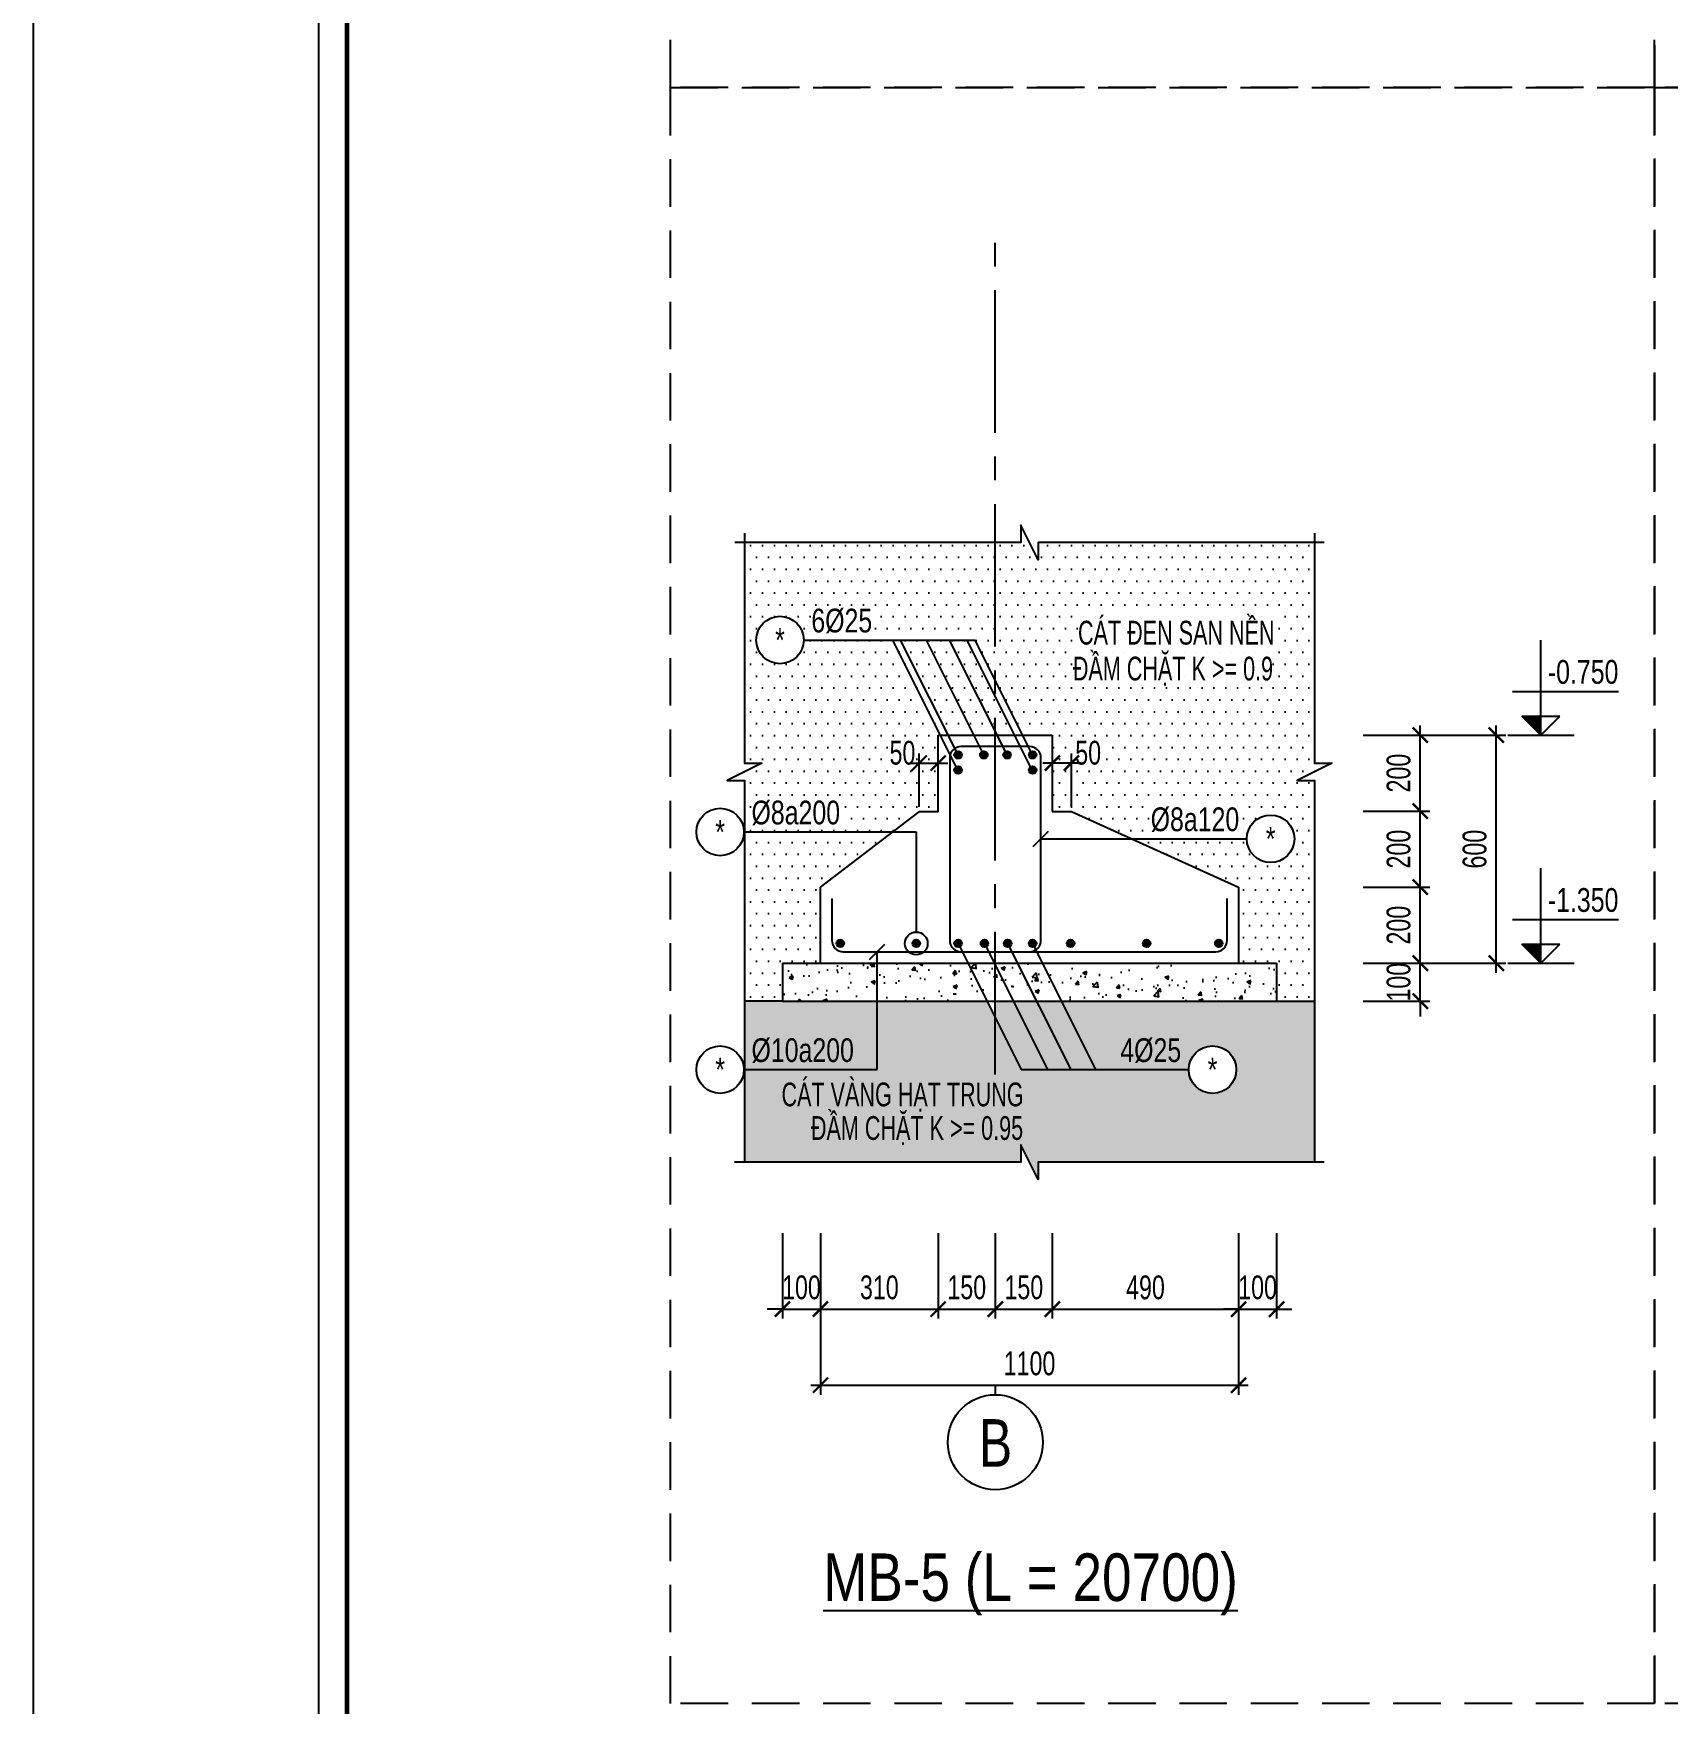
# Model space of a CAD drawing. Header units: millimetres. Extents: x 0 to 2110312, y -101172 to 3.
# Drawn here: x 1983579 to 1987878, y -35726 to -31333 of the extents above; entities that cross this region are included whole.
import ezdxf
from ezdxf.enums import TextEntityAlignment as Align

# ---------------------------------------------------------------- set-up
doc = ezdxf.new("R2010")
doc.units = ezdxf.units.MM
doc.header["$LTSCALE"] = 1000
doc.header["$MEASUREMENT"] = 0
doc.header["$PDMODE"] = 3
doc.linetypes.add('CENTER2', pattern=[1.125, 0.75, -0.125, 0.125, -0.125])
doc.linetypes.add('HIDDEN', pattern=[0.375, 0.25, -0.125])
doc.layers.get('0').update_dxf_attribs({"linetype": 'CONTINUOUS'})
doc.layers.get('Defpoints').update_dxf_attribs({"linetype": 'CONTINUOUS'})
for name, color, linetype in [('CDC-KHUNGTEN', 7, 'CONTINUOUS'), ('CDC.01.AXIS', 160, 'CENTER2'), ('CDC.02.DIM', 1, 'CONTINUOUS'), ('CDC.03.BORDER', 3, 'CONTINUOUS'), ('CDC.04.HIDDEN', 8, 'HIDDEN'), ('CDC.05.STEEL', 4, 'CONTINUOUS'), ('CDC.06.TEXT', 2, 'CONTINUOUS'), ('CDC.10.HATCH', 163, 'CONTINUOUS'), ('CDC.11.NOTE', 1, 'CONTINUOUS'), ('CDC.14.STEELNUM', 9, 'CONTINUOUS'), ('KCS_CHI', 1, 'CONTINUOUS'), ('KCS_STEEL', 4, 'CONTINUOUS')]:
    doc.layers.add(name, color=color, linetype=linetype)
doc.layers.add('Hatch1', color=250, linetype='CONTINUOUS', lineweight=5)
doc.styles.add('KCS_BIGTEXT', font='arial.ttf', dxfattribs={"width": 0.75, "height": 125})
doc.styles.add('KCS_SMTEXT', font='arial.ttf', dxfattribs={"width": 0.7})
doc.dimstyles.new('KCS_DIM25', dxfattribs={"dimtxt": 62.5, "dimasz": 40, "dimexe": 25, "dimexo": 0, "dimgap": 25, "dimtad": 1, "dimdec": 0, "dimzin": 13, "dimdsep": 46, "dimtxsty": 'KCS_SMTEXT', "dimblk": 'ARCHTICK', "dimcen": 0, "dimdle": 25, "dimclrd": 1, "dimclre": 1, "dimclrt": 2, "dimadec": 0, "dimazin": 0, "dimtfac": 1, "dimtdec": 0, "dimtix": 1, "dimtmove": 2, "dimatfit": 3, "dimfxl": 1, "dimtolj": 1, "dimtzin": 13, "dimarcsym": 0})
pattern_1 = [(0, (-1596.618, -1617), (15.625, 31.25), [0, -31.25])]

# ---------------------------------------------------------------- blocks, each defined once
blk = doc.blocks.new('_ARCHTICK')
at = {"color": 0, "linetype": 'ByBlock', "const_width": 0.15}
blk.add_lwpolyline([(-0.5, -0.5), (0.5, 0.5)], dxfattribs=at)
blk = doc.blocks.new('*D287')
at = {"layer": 'CDC.02.DIM', "color": 1, "lineweight": -2, "transparency": 16777216}
for p, q in [((1985549.6, -34488.5), (1985549.6, -34713.5)), ((1985649.6, -34488.5), (1985649.6, -34713.5)), ((1985549.6, -34688.5), (1985509.6, -34688.5)), ((1985549.6, -34688.5), (1985649.6, -34688.5)), ((1985649.6, -34688.5), (1985689.6, -34688.5))]:
    blk.add_line(p, q, dxfattribs=at)
at = {"layer": 'Defpoints', "color": 0, "transparency": 16777216}
for p in [(1985549.6, -34488.5), (1985649.6, -34488.5), (1985649.6, -34688.5)]:
    blk.add_point(p, dxfattribs=at)
at = {"layer": 'CDC.02.DIM', "color": 1, "lineweight": -2, "transparency": 16777216, "xscale": 40, "yscale": 40, "zscale": 40}
blk.add_blockref('_ARCHTICK', (1985549.6, -34688.5), dxfattribs=at)
at = {"layer": 'CDC.02.DIM', "color": 1, "lineweight": -2, "transparency": 16777216, "xscale": 40, "yscale": 40, "zscale": 40, "rotation": 180}
blk.add_blockref('_ARCHTICK', (1985649.6, -34688.5), dxfattribs=at)
at = {"layer": 'CDC.02.DIM', "color": 2, "transparency": 16777216, "insert": (1985599.6, -34631.6), "char_height": 62.5, "attachment_point": 5, "style": 'KCS_SMTEXT'}
blk.add_mtext('\\A1;100', dxfattribs=at)
blk = doc.blocks.new('*D288')
at = {"layer": 'CDC.02.DIM', "color": 1, "lineweight": -2, "transparency": 16777216}
for p, q in [((1985649.6, -34488.5), (1985649.6, -34713.5)), ((1985959.4, -34488.5), (1985959.4, -34713.5)), ((1985624.6, -34688.5), (1985984.4, -34688.5))]:
    blk.add_line(p, q, dxfattribs=at)
at = {"layer": 'Defpoints', "color": 0, "transparency": 16777216}
for p in [(1985649.6, -34488.5), (1985959.4, -34488.5), (1985959.4, -34688.5)]:
    blk.add_point(p, dxfattribs=at)
at = {"layer": 'CDC.02.DIM', "color": 1, "lineweight": -2, "transparency": 16777216, "xscale": 40, "yscale": 40, "zscale": 40, "rotation": 180}
blk.add_blockref('_ARCHTICK', (1985649.6, -34688.5), dxfattribs=at)
at = {"layer": 'CDC.02.DIM', "color": 1, "lineweight": -2, "transparency": 16777216, "xscale": 40, "yscale": 40, "zscale": 40}
blk.add_blockref('_ARCHTICK', (1985959.4, -34688.5), dxfattribs=at)
at = {"layer": 'CDC.02.DIM', "color": 2, "transparency": 16777216, "insert": (1985804.5, -34631.6), "char_height": 62.5, "attachment_point": 5, "style": 'KCS_SMTEXT'}
blk.add_mtext('\\A1;310', dxfattribs=at)
blk = doc.blocks.new('*D289')
at = {"layer": 'CDC.02.DIM', "color": 1, "lineweight": -2, "transparency": 16777216}
for p, q in [((1986109.6, -34488.5), (1986109.6, -34713.5)), ((1986259.6, -34488.5), (1986259.6, -34713.5)), ((1986084.6, -34688.5), (1986284.6, -34688.5))]:
    blk.add_line(p, q, dxfattribs=at)
at = {"layer": 'Defpoints', "color": 0, "transparency": 16777216}
for p in [(1986109.6, -34488.5), (1986259.6, -34488.5), (1986259.6, -34688.5)]:
    blk.add_point(p, dxfattribs=at)
at = {"layer": 'CDC.02.DIM', "color": 1, "lineweight": -2, "transparency": 16777216, "xscale": 40, "yscale": 40, "zscale": 40, "rotation": 180}
blk.add_blockref('_ARCHTICK', (1986109.6, -34688.5), dxfattribs=at)
at = {"layer": 'CDC.02.DIM', "color": 1, "lineweight": -2, "transparency": 16777216, "xscale": 40, "yscale": 40, "zscale": 40}
blk.add_blockref('_ARCHTICK', (1986259.6, -34688.5), dxfattribs=at)
at = {"layer": 'CDC.02.DIM', "color": 2, "transparency": 16777216, "insert": (1986184.6, -34631.6), "char_height": 62.5, "attachment_point": 5, "style": 'KCS_SMTEXT'}
blk.add_mtext('\\A1;150', dxfattribs=at)
blk = doc.blocks.new('*D290')
at = {"layer": 'CDC.02.DIM', "color": 1, "lineweight": -2, "transparency": 16777216}
for p, q in [((1986259.6, -34488.5), (1986259.6, -34713.5)), ((1986749.6, -34488.5), (1986749.6, -34713.5)), ((1986234.6, -34688.5), (1986774.6, -34688.5))]:
    blk.add_line(p, q, dxfattribs=at)
at = {"layer": 'Defpoints', "color": 0, "transparency": 16777216}
for p in [(1986259.6, -34488.5), (1986749.6, -34488.5), (1986749.6, -34688.5)]:
    blk.add_point(p, dxfattribs=at)
at = {"layer": 'CDC.02.DIM', "color": 1, "lineweight": -2, "transparency": 16777216, "xscale": 40, "yscale": 40, "zscale": 40, "rotation": 180}
blk.add_blockref('_ARCHTICK', (1986259.6, -34688.5), dxfattribs=at)
at = {"layer": 'CDC.02.DIM', "color": 1, "lineweight": -2, "transparency": 16777216, "xscale": 40, "yscale": 40, "zscale": 40}
blk.add_blockref('_ARCHTICK', (1986749.6, -34688.5), dxfattribs=at)
at = {"layer": 'CDC.02.DIM', "color": 2, "transparency": 16777216, "insert": (1986504.6, -34631.6), "char_height": 62.5, "attachment_point": 5, "style": 'KCS_SMTEXT'}
blk.add_mtext('\\A1;490', dxfattribs=at)
blk = doc.blocks.new('*D291')
at = {"layer": 'CDC.02.DIM', "color": 1, "lineweight": -2, "transparency": 16777216}
for p, q in [((1986749.6, -34488.5), (1986749.6, -34713.5)), ((1986849.6, -34488.5), (1986849.6, -34713.5)), ((1986749.6, -34688.5), (1986709.6, -34688.5)), ((1986749.6, -34688.5), (1986849.6, -34688.5)), ((1986849.6, -34688.5), (1986889.6, -34688.5))]:
    blk.add_line(p, q, dxfattribs=at)
at = {"layer": 'Defpoints', "color": 0, "transparency": 16777216}
for p in [(1986749.6, -34488.5), (1986849.6, -34488.5), (1986849.6, -34688.5)]:
    blk.add_point(p, dxfattribs=at)
at = {"layer": 'CDC.02.DIM', "color": 1, "lineweight": -2, "transparency": 16777216, "xscale": 40, "yscale": 40, "zscale": 40}
blk.add_blockref('_ARCHTICK', (1986749.6, -34688.5), dxfattribs=at)
at = {"layer": 'CDC.02.DIM', "color": 1, "lineweight": -2, "transparency": 16777216, "xscale": 40, "yscale": 40, "zscale": 40, "rotation": 180}
blk.add_blockref('_ARCHTICK', (1986849.6, -34688.5), dxfattribs=at)
at = {"layer": 'CDC.02.DIM', "color": 2, "transparency": 16777216, "insert": (1986799.6, -34631.6), "char_height": 62.5, "attachment_point": 5, "style": 'KCS_SMTEXT'}
blk.add_mtext('\\A1;100', dxfattribs=at)
blk = doc.blocks.new('*D292')
at = {"layer": 'CDC.02.DIM', "color": 1, "lineweight": -2, "transparency": 16777216}
for p, q in [((1985649.6, -34488.5), (1985649.6, -34913.5)), ((1986749.6, -34488.5), (1986749.6, -34913.5)), ((1985624.6, -34888.5), (1986774.6, -34888.5))]:
    blk.add_line(p, q, dxfattribs=at)
at = {"layer": 'Defpoints', "color": 0, "transparency": 16777216}
for p in [(1985649.6, -34488.5), (1986749.6, -34488.5), (1986749.6, -34888.5)]:
    blk.add_point(p, dxfattribs=at)
at = {"layer": 'CDC.02.DIM', "color": 1, "lineweight": -2, "transparency": 16777216, "xscale": 40, "yscale": 40, "zscale": 40, "rotation": 180}
blk.add_blockref('_ARCHTICK', (1985649.6, -34888.5), dxfattribs=at)
at = {"layer": 'CDC.02.DIM', "color": 1, "lineweight": -2, "transparency": 16777216, "xscale": 40, "yscale": 40, "zscale": 40}
blk.add_blockref('_ARCHTICK', (1986749.6, -34888.5), dxfattribs=at)
at = {"layer": 'CDC.02.DIM', "color": 2, "transparency": 16777216, "insert": (1986199.6, -34831.6), "char_height": 62.5, "attachment_point": 5, "style": 'KCS_SMTEXT'}
blk.add_mtext('\\A1;1100', dxfattribs=at)
blk = doc.blocks.new('*D293')
at = {"layer": 'CDC.02.DIM', "color": 1, "lineweight": -2, "transparency": 16777216}
for p, q in [((1987227.6, -33778.5), (1987227.6, -33738.5)), ((1987077.6, -33778.5), (1987252.6, -33778.5)), ((1987227.6, -33878.5), (1987227.6, -33778.5)), ((1987077.6, -33878.5), (1987252.6, -33878.5)), ((1987227.6, -33878.5), (1987227.6, -33918.5))]:
    blk.add_line(p, q, dxfattribs=at)
at = {"layer": 'Defpoints', "color": 0, "transparency": 16777216}
for p in [(1987077.6, -33778.5), (1987227.6, -33778.5), (1987077.6, -33878.5)]:
    blk.add_point(p, dxfattribs=at)
at = {"layer": 'CDC.02.DIM', "color": 1, "lineweight": -2, "transparency": 16777216, "xscale": 40, "yscale": 40, "zscale": 40}
for p, rotation in [((1987227.6, -33778.5), 270), ((1987227.6, -33878.5), 90)]:
    blk.add_blockref('_ARCHTICK', p, dxfattribs=dict(at, rotation=rotation))
at = {"layer": 'CDC.02.DIM', "color": 2, "transparency": 16777216, "insert": (1987170.7, -33828.5), "char_height": 62.5, "attachment_point": 5, "rotation": 90, "style": 'KCS_SMTEXT'}
blk.add_mtext('\\A1;100', dxfattribs=at)
blk = doc.blocks.new('*D294')
at = {"layer": 'CDC.02.DIM', "color": 1, "lineweight": -2, "transparency": 16777216}
for p, q in [((1987227.6, -33803.5), (1987227.6, -33553.5)), ((1987077.6, -33578.5), (1987252.6, -33578.5)), ((1987077.6, -33778.5), (1987252.6, -33778.5))]:
    blk.add_line(p, q, dxfattribs=at)
at = {"layer": 'Defpoints', "color": 0, "transparency": 16777216}
for p in [(1987077.6, -33578.5), (1987227.6, -33578.5), (1987077.6, -33778.5)]:
    blk.add_point(p, dxfattribs=at)
at = {"layer": 'CDC.02.DIM', "color": 1, "lineweight": -2, "transparency": 16777216, "xscale": 40, "yscale": 40, "zscale": 40}
for p, rotation in [((1987227.6, -33578.5), 90), ((1987227.6, -33778.5), 270)]:
    blk.add_blockref('_ARCHTICK', p, dxfattribs=dict(at, rotation=rotation))
at = {"layer": 'CDC.02.DIM', "color": 2, "transparency": 16777216, "insert": (1987170.7, -33678.5), "char_height": 62.5, "attachment_point": 5, "rotation": 90, "style": 'KCS_SMTEXT'}
blk.add_mtext('\\A1;200', dxfattribs=at)
blk = doc.blocks.new('*D295')
at = {"layer": 'CDC.02.DIM', "color": 1, "lineweight": -2, "transparency": 16777216}
for p, q in [((1987077.6, -33378.5), (1987252.6, -33378.5)), ((1987227.6, -33603.5), (1987227.6, -33353.5)), ((1987077.6, -33578.5), (1987252.6, -33578.5))]:
    blk.add_line(p, q, dxfattribs=at)
at = {"layer": 'Defpoints', "color": 0, "transparency": 16777216}
for p in [(1987077.6, -33378.5), (1987227.6, -33378.5), (1987077.6, -33578.5)]:
    blk.add_point(p, dxfattribs=at)
at = {"layer": 'CDC.02.DIM', "color": 1, "lineweight": -2, "transparency": 16777216, "xscale": 40, "yscale": 40, "zscale": 40}
for p, rotation in [((1987227.6, -33378.5), 90), ((1987227.6, -33578.5), 270)]:
    blk.add_blockref('_ARCHTICK', p, dxfattribs=dict(at, rotation=rotation))
at = {"layer": 'CDC.02.DIM', "color": 2, "transparency": 16777216, "insert": (1987170.7, -33478.5), "char_height": 62.5, "attachment_point": 5, "rotation": 90, "style": 'KCS_SMTEXT'}
blk.add_mtext('\\A1;200', dxfattribs=at)
blk = doc.blocks.new('*D296')
at = {"layer": 'CDC.02.DIM', "color": 1, "lineweight": -2, "transparency": 16777216}
for p, q in [((1987227.6, -33403.5), (1987227.6, -33153.5)), ((1987077.6, -33178.5), (1987252.6, -33178.5)), ((1987077.6, -33378.5), (1987252.6, -33378.5))]:
    blk.add_line(p, q, dxfattribs=at)
at = {"layer": 'Defpoints', "color": 0, "transparency": 16777216}
for p in [(1987077.6, -33178.5), (1987227.6, -33178.5), (1987077.6, -33378.5)]:
    blk.add_point(p, dxfattribs=at)
at = {"layer": 'CDC.02.DIM', "color": 1, "lineweight": -2, "transparency": 16777216, "xscale": 40, "yscale": 40, "zscale": 40}
for p, rotation in [((1987227.6, -33178.5), 90), ((1987227.6, -33378.5), 270)]:
    blk.add_blockref('_ARCHTICK', p, dxfattribs=dict(at, rotation=rotation))
at = {"layer": 'CDC.02.DIM', "color": 2, "transparency": 16777216, "insert": (1987170.7, -33278.5), "char_height": 62.5, "attachment_point": 5, "rotation": 90, "style": 'KCS_SMTEXT'}
blk.add_mtext('\\A1;200', dxfattribs=at)
blk = doc.blocks.new('*D297')
at = {"layer": 'CDC.02.DIM', "color": 1, "lineweight": -2, "transparency": 16777216}
for p, q in [((1987427.6, -33803.5), (1987427.6, -33153.5)), ((1987077.6, -33178.5), (1987452.6, -33178.5)), ((1987077.6, -33778.5), (1987452.6, -33778.5))]:
    blk.add_line(p, q, dxfattribs=at)
at = {"layer": 'Defpoints', "color": 0, "transparency": 16777216}
for p in [(1987077.6, -33178.5), (1987427.6, -33178.5), (1987077.6, -33778.5)]:
    blk.add_point(p, dxfattribs=at)
at = {"layer": 'CDC.02.DIM', "color": 1, "lineweight": -2, "transparency": 16777216, "xscale": 40, "yscale": 40, "zscale": 40}
for p, rotation in [((1987427.6, -33178.5), 90), ((1987427.6, -33778.5), 270)]:
    blk.add_blockref('_ARCHTICK', p, dxfattribs=dict(at, rotation=rotation))
at = {"layer": 'CDC.02.DIM', "color": 2, "transparency": 16777216, "insert": (1987370.7, -33478.5), "char_height": 62.5, "attachment_point": 5, "rotation": 90, "style": 'KCS_SMTEXT'}
blk.add_mtext('\\A1;600', dxfattribs=at)
blk = doc.blocks.new('COS_CD')
at = {"layer": 'CDC.10.HATCH'}
blk.add_hatch(color=256, dxfattribs=at).paths.add_polyline_path([(37.5, 50), (87.5, 0), (87.5, 50)])
at = {"layer": 'CDC.02.DIM'}
for p, q in [((37.5, 50), (137.5, 50)), ((87.5, 0), (37.5, 50)), ((87.5, 0), (87.5, 50)), ((87.5, 0), (137.5, 50)), ((0, 0), (175, 0))]:
    blk.add_line(p, q, dxfattribs=at)
blk = doc.blocks.new('KCS_SNODE')
at = {"layer": 'CDC.05.STEEL'}
blk.add_hatch(color=6, dxfattribs=at).paths.add_polyline_path([(10, 0, 1), (-10, 0, 1)])
at = {"layer": 'CDC.05.STEEL', "color": 6}
blk.add_circle((0, 0), 10, dxfattribs=at)
blk = doc.blocks.new('*D171')
at = {"layer": 'CDC.02.DIM', "color": 1, "lineweight": -2, "transparency": 16777216}
for p, q in [((1985884.4, -33252.2), (1985984.4, -33252.2)), ((1985909.4, -33367.2), (1985909.4, -33227.2)), ((1985959.4, -33367.2), (1985959.4, -33227.2))]:
    blk.add_line(p, q, dxfattribs=at)
at = {"layer": 'Defpoints', "color": 0, "transparency": 16777216}
for p in [(1985959.4, -33252.2), (1985909.4, -33367.2), (1985959.4, -33367.2)]:
    blk.add_point(p, dxfattribs=at)
at = {"layer": 'CDC.02.DIM', "color": 1, "lineweight": -2, "transparency": 16777216, "xscale": 40, "yscale": 40, "zscale": 40, "rotation": 180}
blk.add_blockref('_ARCHTICK', (1985909.4, -33252.2), dxfattribs=at)
at = {"layer": 'CDC.02.DIM', "color": 1, "lineweight": -2, "transparency": 16777216, "xscale": 40, "yscale": 40, "zscale": 40}
blk.add_blockref('_ARCHTICK', (1985959.4, -33252.2), dxfattribs=at)
at = {"layer": 'CDC.02.DIM', "color": 2, "transparency": 16777216, "insert": (1985865.3, -33225.3), "char_height": 62.5, "attachment_point": 5, "style": 'KCS_SMTEXT'}
blk.add_mtext('\\A1;50', dxfattribs=at)
blk = doc.blocks.new('*D172')
at = {"layer": 'CDC.02.DIM', "color": 1, "lineweight": -2, "transparency": 16777216}
for p, q in [((1985959.4, -34488.5), (1985959.4, -34713.5)), ((1986109.6, -34488.5), (1986109.6, -34713.5)), ((1985934.4, -34688.5), (1986134.6, -34688.5))]:
    blk.add_line(p, q, dxfattribs=at)
at = {"layer": 'Defpoints', "color": 0, "transparency": 16777216}
for p in [(1985959.4, -34488.5), (1986109.6, -34488.5), (1986109.6, -34688.5)]:
    blk.add_point(p, dxfattribs=at)
at = {"layer": 'CDC.02.DIM', "color": 1, "lineweight": -2, "transparency": 16777216, "xscale": 40, "yscale": 40, "zscale": 40, "rotation": 180}
blk.add_blockref('_ARCHTICK', (1985959.4, -34688.5), dxfattribs=at)
at = {"layer": 'CDC.02.DIM', "color": 1, "lineweight": -2, "transparency": 16777216, "xscale": 40, "yscale": 40, "zscale": 40}
blk.add_blockref('_ARCHTICK', (1986109.6, -34688.5), dxfattribs=at)
at = {"layer": 'CDC.02.DIM', "color": 2, "transparency": 16777216, "insert": (1986034.5, -34631.6), "char_height": 62.5, "attachment_point": 5, "style": 'KCS_SMTEXT'}
blk.add_mtext('\\A1;150', dxfattribs=at)
blk = doc.blocks.new('*D173')
at = {"layer": 'CDC.02.DIM', "color": 1, "lineweight": -2, "transparency": 16777216}
for p, q in [((1986334.7, -33252.2), (1986234.7, -33252.2)), ((1986259.7, -33367.2), (1986259.7, -33227.2)), ((1986309.7, -33367.2), (1986309.7, -33227.2))]:
    blk.add_line(p, q, dxfattribs=at)
at = {"layer": 'Defpoints', "color": 0, "transparency": 16777216}
for p in [(1986259.7, -33252.2), (1986259.7, -33367.2), (1986309.7, -33367.2)]:
    blk.add_point(p, dxfattribs=at)
at = {"layer": 'CDC.02.DIM', "color": 1, "lineweight": -2, "transparency": 16777216, "xscale": 40, "yscale": 40, "zscale": 40, "rotation": 180}
blk.add_blockref('_ARCHTICK', (1986259.7, -33252.2), dxfattribs=at)
at = {"layer": 'CDC.02.DIM', "color": 1, "lineweight": -2, "transparency": 16777216, "xscale": 40, "yscale": 40, "zscale": 40}
blk.add_blockref('_ARCHTICK', (1986309.7, -33252.2), dxfattribs=at)
at = {"layer": 'CDC.02.DIM', "color": 2, "transparency": 16777216, "insert": (1986353.9, -33225.3), "char_height": 62.5, "attachment_point": 5, "style": 'KCS_SMTEXT'}
blk.add_mtext('\\A1;50', dxfattribs=at)
blk = doc.blocks.new('Khung tên chuẩn')
at = {"layer": 'CDC-KHUNGTEN', "color": 8}
blk.add_lwpolyline([(30850, -246609), (38754, -246609), (38754, -189409), (-41246, -189409), (-41246, -246609), (30850, -246609)], dxfattribs=at)
at = {"layer": 'CDC-KHUNGTEN', "color": 255, "lineweight": 60}
blk.add_lwpolyline([(30654, -246309), (30654, -189709), (-40946, -189709), (-40946, -246309), (30654, -246309)], close=True, dxfattribs=at)
at = {"layer": 'Defpoints', "color": 1, "ltscale": 0.2}
blk.add_lwpolyline([(-44246, -247709), (-44246, -188309), (39854, -188309), (39854, -247709), (-44246, -247709)], close=True, dxfattribs=at)

msp = doc.modelspace()

# ---------------------------------------------------------------- hatches: boundary and pattern name
at = {"layer": 'CDC.10.HATCH'}
h = msp.add_hatch(dxfattribs=at)
h.set_pattern_fill('DOTS', color=256, scale=500, style=0)
h.set_pattern_definition(pattern_1)
h.paths.add_polyline_path([(1985839.6, -33433.4), (1985449.6, -33433.4), (1985449.6, -33878.5), (1985549.6, -33878.5), (1985549.6, -33778.5), (1985649.6, -33778.5), (1985649.6, -33578.5)])
h.paths.add_polyline_path([(1985959.4, -33178.5), (1985964.8, -33178.5), (1985839.8, -32928.5), (1985605.6, -32928.5, -1), (1985480.6, -32928.5, -1), (1985605.6, -32928.5), (1986056.6, -32928.5), (1986109.6, -33034.5), (1986109.6, -32672.2), (1985449.6, -32672.2), (1985449.6, -33252.5), (1985495.2, -33252.5), (1985404, -33298.1), (1985449.6, -33298.1), (1985449.6, -33433.4), (1985839.6, -33433.4), (1985909.4, -33380.1), (1985959.4, -33380.1)])
h.paths.add_polyline_path([(1986949.6, -32672.2), (1986222.4, -32672.2), (1986222.4, -32717.8), (1986176.8, -32626.6), (1986176.8, -32672.2), (1986109.6, -32672.2), (1986109.6, -33034.5), (1986181.6, -33178.5), (1986259.6, -33178.5), (1986259.6, -33379.1), (1986309.6, -33379.1), (1986469, -33451.3), (1986771.3, -33451.3, -1), (1986896.3, -33451.3, -1), (1986771.3, -33451.3), (1986469, -33451.3), (1986749.6, -33578.5), (1986749.6, -33778.5), (1986849.6, -33778.5), (1986849.6, -33878.5), (1986949.6, -33878.5), (1986949.6, -33298.1), (1986904, -33298.1), (1986995.2, -33252.5), (1986949.6, -33252.5)])
h.paths.add_polyline_path([(1985818.4, -33177.7), (1985912.2, -33177.7), (1985912.2, -33272.8), (1985818.4, -33272.8)], flags=24)
h.paths.add_polyline_path([(1985608.7, -32927.8), (1985802.6, -32927.8), (1985802.6, -32826.8), (1985608.7, -32826.8)], flags=24)
h.paths.add_polyline_path([(1985451.4, -33432.7), (1985718.1, -33432.7), (1985718.1, -33331.8), (1985451.4, -33331.8)], flags=24)
h.paths.add_polyline_path([(1986307, -33177.7), (1986400.8, -33177.7), (1986400.8, -33272.8), (1986307, -33272.8)], flags=24)
h.paths.add_polyline_path([(1986290.5, -33071.6), (1986863.3, -33071.6), (1986863.3, -32933.5), (1986290.5, -32933.5)], flags=24)
h.paths.add_polyline_path([(1986307.2, -32961.3), (1986864.1, -32961.3), (1986864.1, -32842.3), (1986307.2, -32842.3)], flags=24)
h.paths.add_polyline_path([(1986501.4, -33450.7), (1986768.1, -33450.7), (1986768.1, -33349.7), (1986501.4, -33349.7)], flags=24)
h = msp.add_hatch(dxfattribs=at)
h.set_pattern_fill('DOTS', color=256, scale=500, style=0)
h.set_pattern_definition(pattern_1)
h.paths.add_polyline_path([(1985928.4, -32928.5), (1985860.6, -32928.5), (1985985.6, -33178.5), (1986053.4, -33178.5)])
h.paths.add_polyline_path([(1985989.5, -32928.5), (1985928.4, -32928.5), (1986053.4, -33178.5), (1986109.6, -33178.5), (1986109.6, -33168.5)])
h.paths.add_polyline_path([(1986035.8, -32928.5), (1985989.5, -32928.5), (1986109.6, -33168.5), (1986109.6, -33076)], flags=17)
h.paths.add_polyline_path([(1986056.6, -32928.5), (1986035.8, -32928.5), (1986109.6, -33076), (1986109.6, -33034.5)], flags=16)
h.paths.add_polyline_path([(1986109.6, -33034.5), (1986109.6, -33076), (1986160.8, -33178.5), (1986181.6, -33178.5)])
h.paths.add_polyline_path([(1986109.6, -33076), (1986109.6, -33168.5), (1986114.5, -33178.5), (1986160.8, -33178.5)], flags=16)
h.paths.add_polyline_path([(1985860.6, -32928.5), (1985847.1, -32928.5, -0.238806), (1985846.9, -32942.6), (1985964.8, -33178.5), (1985985.6, -33178.5)])
h = msp.add_hatch(dxfattribs=at)
h.set_pattern_fill('AR-CONC', color=256, scale=15, style=0)
h.set_pattern_definition([(50, (-17295.07, -25606.98), (107.5890274, -9.4128202), [11.25, -123.75]), (355, (-17295.07, -25606.98), (-20.8127, 112.82882), [9, -99]), (100.4514, (-17286.11, -25607.76), (86.776407, 103.4159313), [9.5610285, -105.171317]), (46.1842, (-17295.07, -25576.98), (160.086157, -24.827852), [16.875, -185.625]), (96.6356, (-17281.73, -25579.05), (140.199406, 146.117681), [14.341543, -157.75695]), (351.1842, (-17295.07, -25576.98), (140.199292, 146.11779), [13.5, -148.5]), (21, (-17280.07, -25584.48), (89.536058, -60.3928336), [11.25, -123.75]), (326, (-17280.07, -25584.48), (36.4973, 108.772507), [9, -99]), (71.4514, (-17272.61, -25589.51), (126.0333943, 48.3795745), [9.5610285, -105.171317]), (37.5, (-17295.073, -25606.98), (1.8239783, 49.9340781), [0, -97.8, 0, -100.5, 0, -99.375]), (7.5, (-17295.07, -25606.98), (39.4604306, 59.1617568), [0, -57.3, 0, -95.55, 0, -37.875]), (327.5, (-17328.523, -25606.98), (80.0733654, -3.3832308), [0, -37.5, 0, -117, 0, -155.25]), (317.5, (-17343.52, -25606.98), (87.4779254, 15.0157473), [0, -48.75, 0, -77.7, 0, -110.25])])
h.paths.add_polyline_path([(1985798.7, -33778.5), (1985549.6, -33778.5), (1985549.6, -33878.5), (1985798.7, -33878.5)])
h.paths.add_polyline_path([(1986127.6, -33778.5), (1985798.7, -33778.5), (1985798.7, -33878.5), (1986177.6, -33878.5)])
h.paths.add_polyline_path([(1986199.6, -33783.5), (1986197.1, -33778.5), (1986127.6, -33778.5), (1986177.6, -33878.5), (1986199.6, -33878.5)])
h.paths.add_polyline_path([(1986199.6, -33783.5), (1986199.6, -33878.5), (1986247.1, -33878.5)], flags=17)
h.paths.add_polyline_path([(1986258.1, -33778.5), (1986199.6, -33778.5), (1986199.6, -33783.5), (1986247.1, -33878.5), (1986308.1, -33878.5)])
h.paths.add_polyline_path([(1986323.6, -33778.5), (1986258.1, -33778.5), (1986308.1, -33878.5), (1986373.6, -33878.5)])
h.paths.add_polyline_path([(1986849.6, -33778.5), (1986323.6, -33778.5), (1986373.6, -33878.5), (1986849.6, -33878.5)])
h = msp.add_hatch(dxfattribs=at)
h.set_pattern_fill('AR-SAND', color=256, scale=15, style=0)
h.set_pattern_definition([(37.5, (-1596.618, -1617), (-0.94490037, 28.90235654), [0, -22.8, 0, -25.5, 0, -24.375]), (7.5, (-1596.618, -1617), (26.5466506, 42.332191), [0, -12.3, 0, -20.55, 0, -7.875]), (327.5, (-1615.068, -1617), (46.71212793, 0.0848858), [0, -7.5, 0, -27, 0, -35.25]), (317.5, (-1615.068, -1617), (45.0918991, 13.1651335), [0, -3.75, 0, -17.7, 0, -20.25])])
h.paths.add_polyline_path([(1985798.7, -33878.5), (1985549.6, -33878.5), (1985449.6, -33878.5), (1985449.6, -34058.5), (1985798.7, -34058.5)], flags=17)
h.paths.add_polyline_path([(1986087.6, -33878.5), (1985798.7, -33878.5), (1985798.7, -34058.5), (1985449.6, -34058.5), (1985449.6, -34301.9), (1986176.8, -34301.9), (1986176.8, -34256.3), (1986222.4, -34347.5), (1986222.4, -34301.9), (1986949.6, -34301.9), (1986949.6, -33878.5), (1986849.6, -33878.5), (1986283.6, -33878.5), (1986373.6, -34058.5), (1986618.6, -34058.5, -1), (1986743.6, -34058.5, -1), (1986618.6, -34058.5), (1986177.6, -34058.5)])
h.paths.add_polyline_path([(1986157.1, -33878.5), (1986109.6, -33878.5), (1986109.6, -33922.5), (1986177.6, -34058.5), (1986247.1, -34058.5)], flags=17)
h.paths.add_polyline_path([(1986218.1, -33878.5), (1986157.1, -33878.5), (1986247.1, -34058.5), (1986308.1, -34058.5)], flags=17)
h.paths.add_polyline_path([(1986283.6, -33878.5), (1986218.1, -33878.5), (1986308.1, -34058.5), (1986373.6, -34058.5)], flags=17)
h.paths.add_polyline_path([(1985451.4, -34057.8), (1985754.5, -34057.8), (1985754.5, -33956.8), (1985451.4, -33956.8)], flags=24)
h.paths.add_polyline_path([(1985601.5, -34280.1), (1986205.9, -34280.1), (1986205.9, -34142), (1985601.5, -34142)], flags=24)
h.paths.add_polyline_path([(1985524.1, -34191.9), (1986207, -34191.9), (1986207, -34053.7), (1985524.1, -34053.7)], flags=24)
h.paths.add_polyline_path([(1986421.6, -34057.8), (1986615.4, -34057.8), (1986615.4, -33956.8), (1986421.6, -33956.8)], flags=24)

# ---------------------------------------------------------------- linework, layer by layer
at = {"layer": 'CDC.01.AXIS', "ltscale": 0.5}
msp.add_line((1986109.6, -34070.9), (1986109.6, -31883.2), dxfattribs=at)
at = {"layer": 'CDC.03.BORDER'}
for p, q in [((1985959.4, -33380.1), (1985959.4, -33178.5)), ((1985959.4, -33178.5), (1986259.6, -33178.5)), ((1985999.6, -33178.5), (1986219.6, -33178.5)), ((1986259.6, -33178.5), (1986259.6, -33379.1)), ((1985649.6, -33578.5), (1985909.4, -33380.1)), ((1985959.4, -33380.1), (1985909.4, -33380.1)), ((1986259.6, -33379.1), (1986309.6, -33379.1)), ((1986309.6, -33379.1), (1986749.6, -33578.5)), ((1985649.6, -33778.5), (1985649.6, -33578.5)), ((1986749.6, -33578.5), (1986749.6, -33778.5)), ((1985549.6, -33778.5), (1986849.6, -33778.5)), ((1985549.6, -33778.5), (1985549.6, -33878.5)), ((1986849.6, -33778.5), (1986849.6, -33878.5)), ((1985549.6, -33878.5), (1985448.2, -33878.5)), ((1985549.6, -33878.5), (1986849.6, -33878.5)), ((1986849.6, -33878.5), (1986949.6, -33878.5))]:
    msp.add_line(p, q, dxfattribs=at)
at = {"layer": 'CDC.04.HIDDEN', "ltscale": 0.5}
for points in [[(1985255, -27426.4), (1987844.1, -27426.4), (1987844.1, -31474.7), (1985255, -31474.7)], [(1987844.1, -27426.4), (1990433.2, -27426.4), (1990433.2, -31474.7), (1987844.1, -31474.7)], [(1985255, -31474.7), (1987844.1, -31474.7), (1987844.1, -35726.1), (1985255, -35726.1)], [(1985255, -31474.7), (1987844.1, -31474.7), (1987844.1, -35726.1), (1985255, -35726.1)], [(1987844.1, -31474.7), (1990433.2, -31474.7), (1990433.2, -35726.1), (1987844.1, -35726.1)]]:
    msp.add_lwpolyline(points, close=True, dxfattribs=at)
at = {"layer": 'CDC.05.STEEL'}
msp.add_lwpolyline([(1986019.6, -33748.5), (1986199.6, -33748.5, 0.414214), (1986229.6, -33718.5), (1986229.6, -33238.5, 0.414214), (1986199.6, -33208.5), (1986019.6, -33208.5, 0.414214), (1985989.6, -33238.5), (1985989.6, -33718.5, 0.414214)], format="xyb", close=True, dxfattribs=at)
msp.add_lwpolyline([(1985679.6, -33608.5), (1985679.6, -33718.5, 0.414214), (1985709.6, -33748.5), (1986689.6, -33748.5, 0.414214), (1986719.6, -33718.5), (1986719.6, -33608.5)], format="xyb", dxfattribs=at)
at = {"layer": 'CDC.11.NOTE'}
for p, q in [((1985605.6, -32928.5), (1986056.6, -32928.5)), ((1986006.6, -33261.9), (1985839.8, -32928.5)), ((1986011.6, -33230.5), (1985860.6, -32928.5)), ((1986079.4, -33230.5), (1985928.4, -32928.5)), ((1986140.5, -33230.5), (1985989.5, -32928.5)), ((1986202.6, -33261.9), (1986035.8, -32928.5)), ((1986207.6, -33230.5), (1986056.6, -32928.5)), ((1987545.1, -33178.5), (1987545.1, -32928.5)), ((1987470.1, -33063.5), (1987748.8, -33063.5)), ((1985448.2, -33433.4), (1985901.6, -33433.4)), ((1985901.6, -33433.4), (1985901.6, -33696.5)), ((1986229.6, -33451.3), (1986771.3, -33451.3)), ((1987545.1, -33778.5), (1987545.1, -33528.5)), ((1987470.1, -33663.5), (1987748.8, -33663.5)), ((1986011.6, -33726.5), (1986177.6, -34058.5)), ((1986081.1, -33726.5), (1986247.1, -34058.5)), ((1986142.1, -33726.5), (1986308.1, -34058.5)), ((1986207.6, -33726.5), (1986373.6, -34058.5)), ((1985798.7, -34058.5), (1985798.7, -33748.5)), ((1985448.2, -34058.5), (1985798.7, -34058.5)), ((1986177.6, -34058.5), (1986618.6, -34058.5))]:
    msp.add_line(p, q, dxfattribs=at)
at = {"layer": 'CDC.11.NOTE', "color": 3}
for p, q in [((1986209.6, -33471.3), (1986249.6, -33431.3)), ((1985778.7, -33768.5), (1985818.7, -33728.5))]:
    msp.add_line(p, q, dxfattribs=at)
at = {"layer": 'CDC.11.NOTE'}
msp.add_circle((1985901.6, -33726.5), 30, dxfattribs=at)
at = {"layer": 'CDC.14.STEELNUM'}
for centre in [(1985543.1, -32928.5), (1985385.7, -33433.4), (1986833.8, -33451.3), (1985385.7, -34058.5), (1986681.1, -34058.5)]:
    msp.add_circle(centre, 62.5, dxfattribs=at)
at = {"layer": 'KCS_CHI'}
msp.add_line((1986109.6, -34888.5), (1986109.6, -34913.5), dxfattribs=at)
for points in [[(1986974.6, -32672.2), (1986222.4, -32672.2), (1986222.4, -32717.8), (1986176.8, -32626.6), (1986176.8, -32672.2), (1985424.6, -32672.2)], [(1985449.6, -32647.2), (1985449.6, -33252.5), (1985495.2, -33252.5), (1985404, -33298.1), (1985449.6, -33298.1), (1985449.6, -34301.9)], [(1986949.6, -32647.2), (1986949.6, -33252.5), (1986995.2, -33252.5), (1986904, -33298.1), (1986949.6, -33298.1), (1986949.6, -34301.9)], [(1986974.6, -34301.9), (1986222.4, -34301.9), (1986222.4, -34347.5), (1986176.8, -34256.3), (1986176.8, -34301.9), (1985423.2, -34301.9)]]:
    msp.add_lwpolyline(points, dxfattribs=at)
msp.add_circle((1986109.6, -35038.5), 125, dxfattribs=at)

# ---------------------------------------------------------------- block references
at = {"layer": 'Hatch1', "xscale": 0.25, "yscale": 0.25, "zscale": 0.25}
msp.add_blockref('Khung tên chuẩn', (1994640.5, 20137.6), dxfattribs=at)
at = {"layer": 'KCS_CHI'}
for p in [(1987457.6, -33178.5), (1987457.6, -33778.5)]:
    msp.add_blockref('COS_CD', p, dxfattribs=at)
at = {"layer": 'KCS_STEEL'}
for p in [(1986011.6, -33230.5), (1986079.4, -33230.5), (1986140.5, -33230.5), (1986207.6, -33230.5), (1986011.6, -33270.6), (1986207.6, -33270.6), (1985701.6, -33726.5), (1985901.6, -33726.5), (1986011.6, -33726.5), (1986011.6, -33726.5), (1986081.1, -33726.5), (1986142.1, -33726.5), (1986207.6, -33726.5), (1986307.6, -33726.5), (1986507.6, -33726.5), (1986697.6, -33726.5)]:
    msp.add_blockref('KCS_SNODE', p, dxfattribs=at)

# ---------------------------------------------------------------- texts
at = {"layer": 'CDC.06.TEXT', "style": 'KCS_SMTEXT', "width": 0.75}
for s, p in [('6%%C25', (1985625.6, -32908.5)), ('%%C8a200', (1985468.2, -33413.4)), ('%%C10a200', (1985468.2, -34038.5))]:
    msp.add_text(s, height=62.5, dxfattribs=at).set_placement(p)
at = {"layer": 'CDC.06.TEXT', "style": 'KCS_SMTEXT'}
for s, width, p in [('CÁT ĐEN SAN NỀN', 0.65, (1986844.2, -32940.4)), ('ĐẦM CHẶT K >= 0.9', 0.65, (1986840.3, -33034.8)), ('-0.750', 0.75, (1987748.8, -33043.5)), ('%%C8a120', 0.75, (1986751.3, -33431.3)), ('-1.350', 0.75, (1987748.8, -33643.5)), ('4%%C25', 0.75, (1986598.6, -34038.5)), ('CÁT VÀNG HẠT TRUNG', 0.65, (1986184, -34155)), ('ĐẦM CHẶT K >= 0.95', 0.65, (1986182.8, -34243.3))]:
    msp.add_text(s, height=62.5, dxfattribs=dict(at, width=width)).set_placement(p, align=Align.RIGHT)
at = {"layer": 'CDC.06.TEXT', "style": 'KCS_BIGTEXT', "width": 0.8}
msp.add_text('%%UMB-5 (L = 20700)', height=125, dxfattribs=at).set_placement((1986202.2, -35456.1), align=Align.CENTER)
at = {"layer": 'CDC.06.TEXT', "color": 4, "insert": (1986110.3, -35040.4), "char_height": 125, "width": 248.71, "attachment_point": 5, "style": 'KCS_BIGTEXT'}
msp.add_mtext('{\\fArial|b0|i0|c163|p34;\\C6;B}', dxfattribs=at)
at = {"layer": 'CDC.14.STEELNUM', "style": 'KCS_SMTEXT', "width": 0.75}
for p in [(1985543.1, -32928.5), (1985385.7, -33433.4), (1986833.8, -33451.3), (1985385.7, -34058.5), (1986681.1, -34058.5)]:
    msp.add_text('*', height=62.5, dxfattribs=at).set_placement(p, align=Align.MIDDLE_CENTER)

# ---------------------------------------------------------------- dimensions: what is measured, and where the dimension line sits
at = {"layer": 'CDC.02.DIM'}
for base, p1, p2, picture, middle in [((1987227.6, -33178.5), (1987077.6, -33378.5), (1987077.6, -33178.5), '*D296', (1987170.7, -33278.5)), ((1987427.6, -33178.5), (1987077.6, -33778.5), (1987077.6, -33178.5), '*D297', (1987370.7, -33478.5)), ((1987227.6, -33378.5), (1987077.6, -33578.5), (1987077.6, -33378.5), '*D295', (1987170.7, -33478.5)), ((1987227.6, -33578.5), (1987077.6, -33778.5), (1987077.6, -33578.5), '*D294', (1987170.7, -33678.5)), ((1987227.6, -33778.5), (1987077.6, -33878.5), (1987077.6, -33778.5), '*D293', (1987170.7, -33828.5))]:
    dim = msp.add_linear_dim(base=base, p1=p1, p2=p2, angle=90, dimstyle='KCS_DIM25', dxfattribs=at)
    dim.commit()
    dim.dimension.update_dxf_attribs({"geometry": picture, "text_midpoint": middle})
dim = msp.add_linear_dim(base=(1985959.4, -33252.2), p1=(1985909.4, -33367.2), p2=(1985959.4, -33367.2), dimstyle='KCS_DIM25', dxfattribs=at)
dim.commit()
dim.dimension.update_dxf_attribs({"geometry": '*D171', "text_midpoint": (1985865.3, -33225.3), "dimtype": 160})
dim = msp.add_linear_dim(base=(1986259.7, -33252.2), p1=(1986309.7, -33367.2), p2=(1986259.7, -33367.2), angle=180, dimstyle='KCS_DIM25', dxfattribs=at)
dim.commit()
dim.dimension.update_dxf_attribs({"geometry": '*D173', "text_midpoint": (1986353.9, -33225.3), "dimtype": 160})
for base, p1, p2, picture, middle in [((1985649.6, -34688.5), (1985549.6, -34488.5), (1985649.6, -34488.5), '*D287', (1985599.6, -34631.6)), ((1985959.4, -34688.5), (1985649.6, -34488.5), (1985959.4, -34488.5), '*D288', (1985804.5, -34631.6)), ((1986749.6, -34888.5), (1985649.6, -34488.5), (1986749.6, -34488.5), '*D292', (1986199.6, -34831.6)), ((1986109.6, -34688.5), (1985959.4, -34488.5), (1986109.6, -34488.5), '*D172', (1986034.5, -34631.6)), ((1986259.6, -34688.5), (1986109.6, -34488.5), (1986259.6, -34488.5), '*D289', (1986184.6, -34631.6)), ((1986749.6, -34688.5), (1986259.6, -34488.5), (1986749.6, -34488.5), '*D290', (1986504.6, -34631.6)), ((1986849.6, -34688.5), (1986749.6, -34488.5), (1986849.6, -34488.5), '*D291', (1986799.6, -34631.6))]:
    dim = msp.add_linear_dim(base=base, p1=p1, p2=p2, dimstyle='KCS_DIM25', dxfattribs=at)
    dim.commit()
    dim.dimension.update_dxf_attribs({"geometry": picture, "text_midpoint": middle})

doc.saveas('drawing.dxf')
